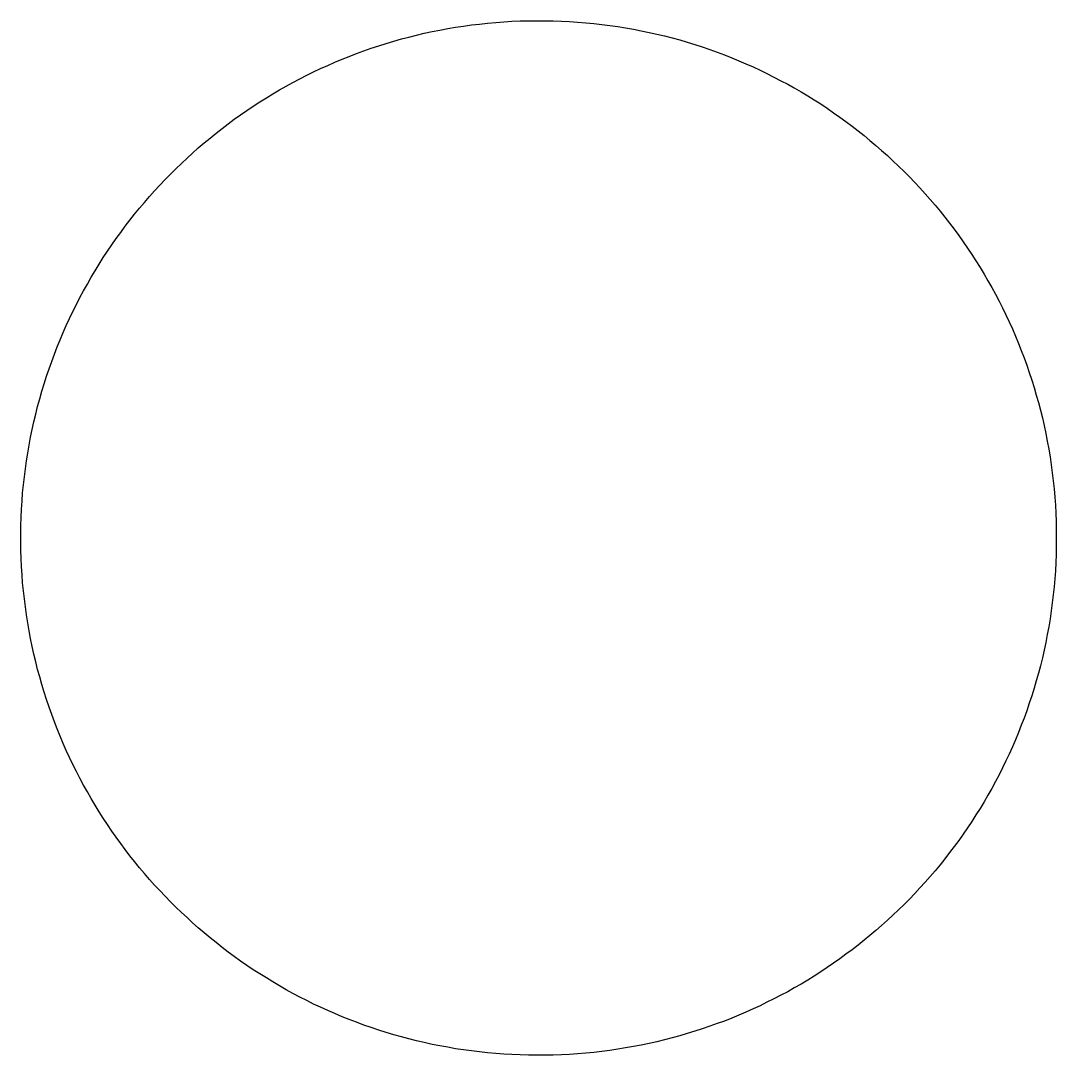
# Model space of a CAD drawing. Extents: x 0 to 154, y 0 to 134.
# Drawn here: x 100.331 to 102.431, y 61.646 to 63.746 of the extents above; entities that cross this region are included whole.
import ezdxf

# ---------------------------------------------------------------- set-up
doc = ezdxf.new("R2010")
doc.units = 0
doc.layers.add('CONTOUR', color=7, linetype='CONTINUOUS')
doc.layers.add('LAYER_1', color=7, linetype='CONTINUOUS')

# ---------------------------------------------------------------- blocks, each defined once
blk = doc.blocks.new('BLOCK_2')
at = {"layer": 'LAYER_1', "color": 7}
blk.add_polyline3d([(290.275, 177.671, 0), (290.275, 177.623, 0), (290.274, 177.576, 0), (290.272, 177.529, 0), (290.27, 177.482, 0), (290.266, 177.436, 0), (290.262, 177.389, 0), (290.258, 177.343, 0), (290.252, 177.297, 0), (290.246, 177.251, 0), (290.239, 177.205, 0), (290.232, 177.16, 0), (290.223, 177.115, 0), (290.215, 177.07, 0), (290.205, 177.025, 0), (290.195, 176.981, 0), (290.184, 176.936, 0), (290.173, 176.893, 0), (290.16, 176.849, 0), (290.148, 176.806, 0), (290.134, 176.762, 0), (290.12, 176.72, 0), (290.105, 176.677, 0), (290.09, 176.635, 0), (290.074, 176.593, 0), (290.058, 176.551, 0), (290.04, 176.51, 0), (290.023, 176.469, 0), (290.004, 176.428, 0), (289.985, 176.388, 0), (289.966, 176.348, 0), (289.946, 176.308, 0), (289.925, 176.269, 0), (289.904, 176.23, 0), (289.882, 176.191, 0), (289.86, 176.153, 0), (289.837, 176.115, 0), (289.813, 176.078, 0), (289.789, 176.04, 0), (289.765, 176.004, 0), (289.74, 175.967, 0), (289.714, 175.931, 0), (289.688, 175.896, 0), (289.661, 175.861, 0), (289.634, 175.826, 0), (289.607, 175.791, 0), (289.578, 175.757, 0), (289.55, 175.724, 0), (289.521, 175.691, 0), (289.491, 175.658, 0), (289.461, 175.626, 0), (289.431, 175.594, 0), (289.4, 175.563, 0), (289.368, 175.532, 0), (289.336, 175.502, 0), (289.304, 175.472, 0), (289.271, 175.442, 0), (289.238, 175.413, 0), (289.204, 175.385, 0), (289.17, 175.357, 0), (289.136, 175.329, 0), (289.101, 175.302, 0), (289.066, 175.276, 0), (289.03, 175.25, 0), (288.994, 175.225, 0), (288.957, 175.2, 0), (288.921, 175.175, 0), (288.883, 175.151, 0), (288.846, 175.128, 0), (288.808, 175.105, 0), (288.769, 175.083, 0), (288.731, 175.061, 0), (288.692, 175.04, 0), (288.652, 175.02, 0), (288.612, 175, 0), (288.572, 174.98, 0), (288.532, 174.962, 0), (288.491, 174.943, 0), (288.45, 174.926, 0), (288.409, 174.909, 0), (288.367, 174.892, 0), (288.325, 174.877, 0), (288.283, 174.862, 0), (288.24, 174.847, 0), (288.197, 174.833, 0), (288.154, 174.82, 0), (288.111, 174.807, 0), (288.067, 174.795, 0), (288.023, 174.784, 0), (287.979, 174.773, 0), (287.934, 174.763, 0), (287.889, 174.754, 0), (287.844, 174.745, 0), (287.799, 174.737, 0), (287.754, 174.73, 0), (287.708, 174.723, 0), (287.662, 174.717, 0), (287.616, 174.712, 0), (287.57, 174.707, 0), (287.523, 174.704, 0), (287.477, 174.7, 0), (287.43, 174.698, 0), (287.383, 174.696, 0), (287.335, 174.696, 0), (287.288, 174.695, 0), (287.241, 174.696, 0), (287.193, 174.697, 0), (287.146, 174.699, 0), (287.099, 174.702, 0), (287.053, 174.705, 0), (287.006, 174.71, 0), (286.96, 174.714, 0), (286.914, 174.72, 0), (286.868, 174.726, 0), (286.822, 174.733, 0), (286.777, 174.741, 0), (286.732, 174.749, 0), (286.687, 174.758, 0), (286.642, 174.768, 0), (286.598, 174.778, 0), (286.554, 174.789, 0), (286.51, 174.801, 0), (286.466, 174.813, 0), (286.423, 174.826, 0), (286.38, 174.84, 0), (286.337, 174.854, 0), (286.295, 174.869, 0), (286.253, 174.885, 0), (286.211, 174.901, 0), (286.169, 174.917, 0), (286.128, 174.935, 0), (286.087, 174.952, 0), (286.046, 174.971, 0), (286.006, 174.99, 0), (285.966, 175.01, 0), (285.926, 175.03, 0), (285.887, 175.051, 0), (285.848, 175.072, 0), (285.81, 175.094, 0), (285.772, 175.117, 0), (285.734, 175.14, 0), (285.696, 175.163, 0), (285.659, 175.187, 0), (285.622, 175.212, 0), (285.586, 175.237, 0), (285.55, 175.263, 0), (285.515, 175.289, 0), (285.48, 175.316, 0), (285.445, 175.343, 0), (285.411, 175.371, 0), (285.377, 175.399, 0), (285.343, 175.428, 0), (285.31, 175.457, 0), (285.278, 175.487, 0), (285.246, 175.517, 0), (285.214, 175.547, 0), (285.183, 175.578, 0), (285.152, 175.61, 0), (285.122, 175.642, 0), (285.092, 175.674, 0), (285.062, 175.707, 0), (285.034, 175.741, 0), (285.005, 175.774, 0), (284.977, 175.809, 0), (284.95, 175.843, 0), (284.923, 175.878, 0), (284.897, 175.913, 0), (284.871, 175.949, 0), (284.846, 175.985, 0), (284.821, 176.022, 0), (284.796, 176.059, 0), (284.773, 176.096, 0), (284.75, 176.134, 0), (284.727, 176.172, 0), (284.705, 176.211, 0), (284.683, 176.249, 0), (284.662, 176.289, 0), (284.642, 176.328, 0), (284.622, 176.368, 0), (284.603, 176.408, 0), (284.584, 176.449, 0), (284.566, 176.489, 0), (284.549, 176.531, 0), (284.532, 176.572, 0), (284.516, 176.614, 0), (284.5, 176.656, 0), (284.485, 176.698, 0), (284.471, 176.741, 0), (284.457, 176.784, 0), (284.444, 176.827, 0), (284.431, 176.871, 0), (284.419, 176.914, 0), (284.408, 176.959, 0), (284.398, 177.003, 0), (284.388, 177.047, 0), (284.379, 177.092, 0), (284.37, 177.137, 0), (284.362, 177.183, 0), (284.355, 177.228, 0), (284.349, 177.274, 0), (284.343, 177.32, 0), (284.338, 177.366, 0), (284.333, 177.412, 0), (284.33, 177.459, 0), (284.327, 177.506, 0), (284.325, 177.553, 0), (284.323, 177.6, 0), (284.322, 177.647, 0), (284.322, 177.695, 0), (284.323, 177.742, 0), (284.325, 177.789, 0), (284.327, 177.836, 0), (284.33, 177.883, 0), (284.333, 177.93, 0), (284.338, 177.976, 0), (284.343, 178.022, 0), (284.349, 178.068, 0), (284.355, 178.114, 0), (284.362, 178.159, 0), (284.37, 178.205, 0), (284.379, 178.25, 0), (284.388, 178.294, 0), (284.398, 178.339, 0), (284.408, 178.383, 0), (284.419, 178.427, 0), (284.431, 178.471, 0), (284.444, 178.515, 0), (284.457, 178.558, 0), (284.471, 178.601, 0), (284.485, 178.643, 0), (284.5, 178.686, 0), (284.516, 178.728, 0), (284.532, 178.77, 0), (284.549, 178.811, 0), (284.566, 178.852, 0), (284.584, 178.893, 0), (284.603, 178.934, 0), (284.622, 178.974, 0), (284.642, 179.014, 0), (284.662, 179.053, 0), (284.683, 179.092, 0), (284.705, 179.131, 0), (284.727, 179.17, 0), (284.75, 179.208, 0), (284.773, 179.245, 0), (284.796, 179.283, 0), (284.821, 179.32, 0), (284.846, 179.356, 0), (284.871, 179.393, 0), (284.897, 179.428, 0), (284.923, 179.464, 0), (284.95, 179.499, 0), (284.977, 179.533, 0), (285.005, 179.567, 0), (285.034, 179.601, 0), (285.062, 179.634, 0), (285.092, 179.667, 0), (285.122, 179.7, 0), (285.152, 179.732, 0), (285.183, 179.763, 0), (285.214, 179.794, 0), (285.246, 179.825, 0), (285.278, 179.855, 0), (285.31, 179.885, 0), (285.343, 179.914, 0), (285.377, 179.943, 0), (285.411, 179.971, 0), (285.445, 179.999, 0), (285.48, 180.026, 0), (285.515, 180.053, 0), (285.55, 180.079, 0), (285.586, 180.105, 0), (285.622, 180.13, 0), (285.659, 180.154, 0), (285.696, 180.179, 0), (285.734, 180.202, 0), (285.772, 180.225, 0), (285.81, 180.248, 0), (285.848, 180.27, 0), (285.887, 180.291, 0), (285.926, 180.312, 0), (285.966, 180.332, 0), (286.006, 180.352, 0), (286.046, 180.371, 0), (286.087, 180.389, 0), (286.128, 180.407, 0), (286.169, 180.425, 0), (286.211, 180.441, 0), (286.253, 180.457, 0), (286.295, 180.473, 0), (286.337, 180.488, 0), (286.38, 180.502, 0), (286.423, 180.515, 0), (286.466, 180.528, 0), (286.51, 180.541, 0), (286.554, 180.552, 0), (286.598, 180.563, 0), (286.642, 180.574, 0), (286.687, 180.583, 0), (286.732, 180.592, 0), (286.777, 180.601, 0), (286.822, 180.608, 0), (286.868, 180.615, 0), (286.914, 180.622, 0), (286.96, 180.627, 0), (287.006, 180.632, 0), (287.053, 180.636, 0), (287.099, 180.64, 0), (287.146, 180.643, 0), (287.193, 180.645, 0), (287.241, 180.646, 0), (287.288, 180.646, 0), (287.335, 180.646, 0), (287.383, 180.645, 0), (287.43, 180.644, 0), (287.477, 180.641, 0), (287.523, 180.638, 0), (287.57, 180.634, 0), (287.616, 180.63, 0), (287.662, 180.625, 0), (287.708, 180.619, 0), (287.754, 180.612, 0), (287.799, 180.605, 0), (287.844, 180.597, 0), (287.889, 180.588, 0), (287.934, 180.579, 0), (287.979, 180.569, 0), (288.023, 180.558, 0), (288.067, 180.547, 0), (288.111, 180.535, 0), (288.154, 180.522, 0), (288.197, 180.509, 0), (288.24, 180.495, 0), (288.283, 180.48, 0), (288.325, 180.465, 0), (288.367, 180.449, 0), (288.409, 180.433, 0), (288.45, 180.416, 0), (288.491, 180.398, 0), (288.532, 180.38, 0), (288.572, 180.361, 0), (288.612, 180.342, 0), (288.652, 180.322, 0), (288.692, 180.301, 0), (288.731, 180.28, 0), (288.769, 180.259, 0), (288.808, 180.237, 0), (288.846, 180.214, 0), (288.883, 180.19, 0), (288.921, 180.167, 0), (288.957, 180.142, 0), (288.994, 180.117, 0), (289.03, 180.092, 0), (289.066, 180.066, 0), (289.101, 180.039, 0), (289.136, 180.012, 0), (289.17, 179.985, 0), (289.204, 179.957, 0), (289.238, 179.928, 0), (289.271, 179.9, 0), (289.304, 179.87, 0), (289.336, 179.84, 0), (289.368, 179.81, 0), (289.4, 179.779, 0), (289.431, 179.748, 0), (289.461, 179.716, 0), (289.491, 179.684, 0), (289.521, 179.651, 0), (289.55, 179.618, 0), (289.578, 179.584, 0), (289.607, 179.55, 0), (289.634, 179.516, 0), (289.661, 179.481, 0), (289.688, 179.446, 0), (289.714, 179.41, 0), (289.74, 179.374, 0), (289.765, 179.338, 0), (289.789, 179.301, 0), (289.813, 179.264, 0), (289.837, 179.227, 0), (289.86, 179.189, 0), (289.882, 179.15, 0), (289.904, 179.112, 0), (289.925, 179.073, 0), (289.946, 179.033, 0), (289.966, 178.994, 0), (289.985, 178.954, 0), (290.004, 178.913, 0), (290.023, 178.873, 0), (290.04, 178.832, 0), (290.058, 178.79, 0), (290.074, 178.749, 0), (290.09, 178.707, 0), (290.105, 178.665, 0), (290.12, 178.622, 0), (290.134, 178.579, 0), (290.148, 178.536, 0), (290.16, 178.493, 0), (290.173, 178.449, 0), (290.184, 178.405, 0), (290.195, 178.361, 0), (290.205, 178.317, 0), (290.215, 178.272, 0), (290.223, 178.227, 0), (290.232, 178.182, 0), (290.239, 178.137, 0), (290.246, 178.091, 0), (290.252, 178.045, 0), (290.258, 177.999, 0), (290.262, 177.953, 0), (290.266, 177.906, 0), (290.27, 177.86, 0), (290.272, 177.813, 0), (290.274, 177.766, 0), (290.275, 177.718, 0), (290.275, 177.671, 0)], dxfattribs=at)

msp = doc.modelspace()

# ---------------------------------------------------------------- block references
at = {"layer": 'CONTOUR', "xscale": 0.352877026833118, "yscale": 0.352877026833118, "zscale": 0.352877026833118}
msp.add_blockref('BLOCK_2', (0, 0), dxfattribs=at)

doc.saveas('drawing.dxf')
